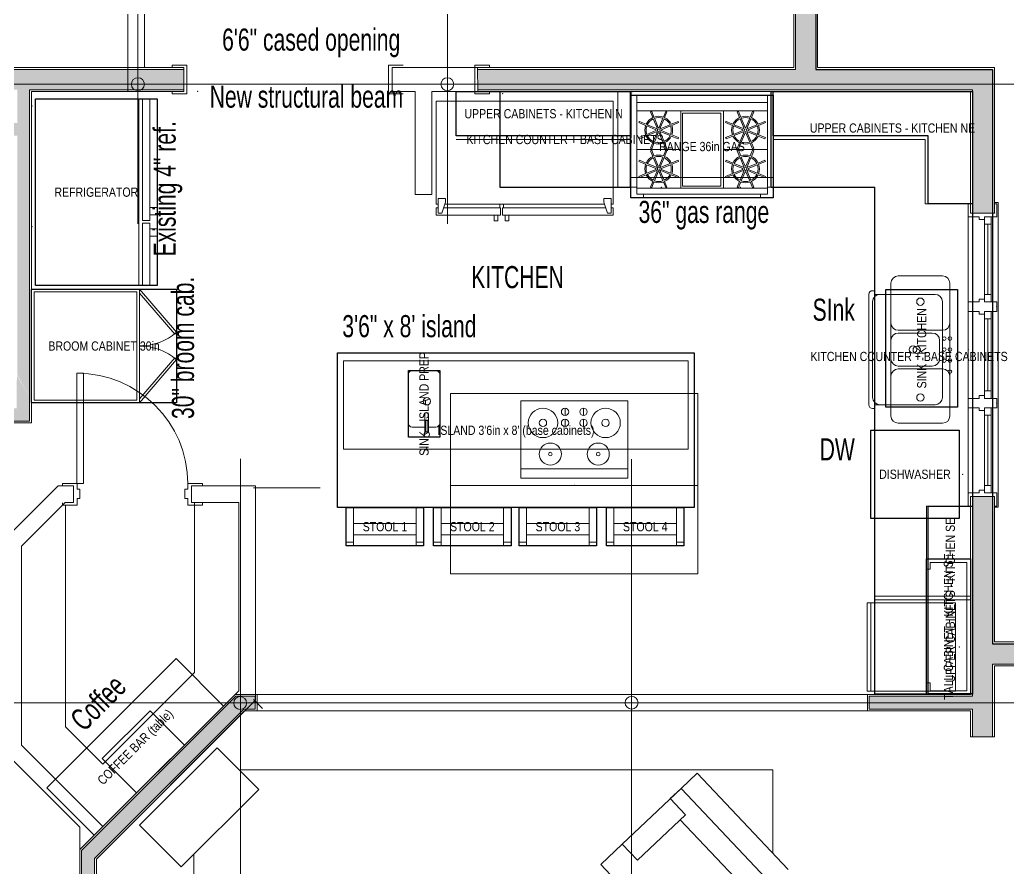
# Model space of a CAD drawing. Extents: x -864 to 864, y -576 to 576.
# Drawn here: x 0.6 to 268.9, y -143.2 to 87.2 of the extents above; entities that cross this region are included whole.
import ezdxf
from ezdxf.enums import TextEntityAlignment as Align

# ---------------------------------------------------------------- set-up
doc = ezdxf.new("R2010")
doc.units = 0
doc.header["$MEASUREMENT"] = 0
for name, color, linetype in [('1.1APPLIANCES', 6, 'Continuous'), ('1.1BEAM', 7, 'Continuous'), ('1.1CASEWORK', 30, 'Continuous'), ('1.1CASEWORK-UPPER', 34, 'Continuous'), ('1.1COLLINE', 7, 'Continuous'), ('1.1COLUMNS', 51, 'Continuous'), ('1.1DEMO', 11, 'Continuous'), ('1.1DOORS', 1, 'Continuous'), ('1.1FILL', 7, 'Continuous'), ('1.1FIXTURES', 5, 'Continuous'), ('1.1FLOOR-LEVELS', 30, 'Continuous'), ('1.1FURN', 8, 'Continuous'), ('1.1NOTES', 3, 'Continuous'), ('1.1OBJNAMES', 2, 'Continuous'), ('1.1RMNAMES', 5, 'Continuous'), ('1.1WALL', 7, 'Continuous'), ('1.1WINDOWS', 3, 'Continuous')]:
    doc.layers.add(name, color=color, linetype=linetype)
doc.styles.add('DCADTXTSTYLE1', font='ARIAL NARROW')
doc.styles.add('DCADTXTSTYLE33', font='ARIAL NARROW')
doc.styles.add('DCADTXTSTYLE34', font='ARIAL NARROW')
doc.styles.add('DCADTXTSTYLE35', font='ARIAL NARROW')
doc.styles.add('DCADTXTSTYLE36', font='ARIAL NARROW')
doc.styles.add('DCADTXTSTYLE37', font='ARIAL NARROW')
doc.styles.add('DCADTXTSTYLE47', font='ARIAL NARROW')
doc.styles.add('DCADTXTSTYLE48', font='ARIAL NARROW')
doc.styles.add('DCADTXTSTYLE57', font='ARIAL NARROW')
doc.styles.add('DCADTXTSTYLE58', font='ARIAL NARROW')
doc.styles.add('DCADTXTSTYLE61', font='ARIAL NARROW')

msp = doc.modelspace()

# ---------------------------------------------------------------- hatches: boundary and pattern name
at = {"layer": '1.1FILL', "linetype": 'Continuous', "lineweight": 0, "ltscale": 8}
for points in [[(259.2, 34.72), (264.7, 34.72), (264.7, 73.72), (216.7, 73.72), (216.7, 98.72), (211.2, 98.72), (211.2, 73.72), (131.06, 73.72), (131.06, 68.22), (194.09, 68.22), (259.2, 68.22)], [(-21.05, 81.2), (-17.55, 81.24), (-17.55, 73.72), (29.95, 73.72), (29.95, 68.22), (3.31, 68.22), (3.31, -15.35), (0, -9.34), (-0.02, 55.72), (-17.55, 55.73), (-17.55, 59.22), (-0.01, 59.22), (-0.01, 68.22), (-17.55, 68.22), (-17.55, 63.07), (-21.05, 63.07)], [(29.95, 68.22), (45.2, 68.22), (45.2, 73.72), (29.95, 73.72)], [(124.86, 68.22), (131.06, 68.22), (131.06, 73.72), (124.86, 73.72)], [(-0.19, -21.78), (3.31, -21.78), (3.31, -15.35), (-0.15, -9.35), (-0.19, -18.28), (-25.07, -18.28), (-25.06, -21.78), (-57.06, -21.78), (-57.07, -18.28), (-68.59, -18.28), (-68.59, -21.78), (-68.59, -18.28), (-82.05, -18.28), (-82.05, -21.78), (-85.55, -21.78), (-85.55, -18.28), (-122.81, -18.28), (-122.81, -21.78), (-112.58, -21.78), (-112.71, -18.15), (-108.23, -18.33), (-79.1, -18.28), (-82.05, -18.28), (-82.05, -21.78)], [(259.2, -87.78), (259.2, -96.53), (231.2, -96.53), (231.2, -100.03), (259.2, -100.03), (259.2, -107.53), (264.7, -107.53), (264.7, -87.78), (273.2, -87.78), (273.2, -82.28), (264.7, -82.28), (264.7, -42.28), (259.2, -42.28)], [(20.93, -140.55), (61.46, -100.03), (64.53, -100.03), (64.53, -96.53), (59.3, -96.53), (17.43, -138.4)], [(20.93, -140.55), (17.43, -138.4), (17.43, -161.52), (20.93, -161.52)]]:
    msp.add_hatch(color=7, dxfattribs=at).paths.add_polyline_path(points, flags=0)

# ---------------------------------------------------------------- linework, layer by layer
at = {"layer": '1.1APPLIANCES', "color": 1, "linetype": 'Continuous', "lineweight": 0, "ltscale": 12}
for p, q in [((4.92, 65.77), (32.92, 65.77)), ((4.92, 65.77), (4.92, 15.04)), ((32.92, 65.77), (32.92, 15.04)), ((33.92, 32.71), (33.92, 65.77)), ((35.92, 65.77), (33.92, 65.77)), ((35.92, 65.77), (35.92, 32.71)), ((37.92, 36.21), (35.92, 36.21)), ((37.92, 34.21), (37.92, 36.21)), ((35.92, 32.71), (33.92, 32.71)), ((35.92, 34.21), (37.92, 34.21)), ((33.92, 31.98), (33.92, 15.04)), ((35.92, 31.98), (33.92, 31.98)), ((35.92, 15.04), (35.92, 31.98)), ((35.92, 30.48), (37.92, 30.48)), ((37.92, 30.48), (37.92, 28.48)), ((37.92, 28.48), (35.92, 28.48)), ((4.92, 15.04), (32.92, 15.04)), ((35.92, 15.04), (33.92, 15.04))]:
    msp.add_line(p, q, dxfattribs=at)
at = {"layer": '1.1APPLIANCES', "color": 3, "linetype": 'Continuous', "lineweight": 0, "ltscale": 5.619835}
for p, q in [((168.09, 39.86), (168.09, 66.72)), ((168.09, 66.72), (203.59, 66.72)), ((168.09, 64.72), (203.59, 64.72)), ((203.59, 66.72), (203.59, 39.86)), ((203.59, 39.86), (168.09, 39.86))]:
    msp.add_line(p, q, dxfattribs=at)
at = {"layer": '1.1APPLIANCES', "color": 1, "linetype": 'Continuous', "lineweight": 0, "ltscale": 5.619835}
for p, q in [((168.09, 62.51), (203.59, 62.51)), ((191.65, 51.97), (203.59, 51.97)), ((168.09, 41.44), (203.59, 41.44)), ((169.94, 39.83), (169.94, 38.85)), ((169.94, 38.85), (201.73, 38.85)), ((201.73, 39.83), (201.73, 38.85))]:
    msp.add_line(p, q, dxfattribs=at)
at = {"layer": '1.1APPLIANCES', "color": 11, "linetype": 'Continuous', "lineweight": 0, "ltscale": 1.404959}
for p, q in [((171.83, 62.17), (172.15, 62.3)), ((172.46, 60.65), (171.83, 62.17)), ((172.78, 60.79), (172.15, 62.3)), ((175.34, 60.79), (175.97, 62.3)), ((175.66, 60.65), (176.29, 62.17)), ((175.97, 62.3), (176.29, 62.17)), ((195.39, 62.17), (195.71, 62.3)), ((196.01, 60.65), (195.39, 62.17)), ((196.34, 60.79), (195.71, 62.3)), ((198.9, 60.79), (199.52, 62.3)), ((199.22, 60.65), (199.85, 62.17)), ((199.52, 62.3), (199.85, 62.17)), ((168.67, 59.28), (168.81, 59.61)), ((170.51, 58.52), (168.67, 59.28)), ((170.65, 58.85), (168.81, 59.61)), ((173.61, 57.86), (172.59, 60.33)), ((173.94, 57.99), (172.91, 60.46)), ((174.18, 57.99), (175.2, 60.46)), ((174.5, 57.86), (175.53, 60.33)), ((177.47, 58.85), (179.31, 59.61)), ((177.61, 58.52), (179.45, 59.28)), ((179.31, 59.61), (179.45, 59.28)), ((192.23, 59.28), (192.36, 59.61)), ((194.07, 58.52), (192.23, 59.28)), ((194.2, 58.85), (192.36, 59.61)), ((197.17, 57.86), (196.15, 60.33)), ((197.5, 57.99), (196.47, 60.46)), ((197.74, 57.99), (198.76, 60.46)), ((198.06, 57.86), (199.09, 60.33)), ((201.03, 58.85), (202.87, 59.61)), ((201.16, 58.52), (203, 59.28)), ((202.87, 59.61), (203, 59.28)), ((173.31, 57.36), (170.84, 58.39)), ((173.31, 57.12), (170.84, 56.1)), ((173.44, 57.69), (170.97, 58.71)), ((173.44, 56.8), (170.97, 55.77)), ((173.61, 56.63), (172.59, 54.15)), ((173.94, 56.49), (172.91, 54.02)), ((174.18, 56.49), (175.2, 54.02)), ((174.5, 56.63), (175.53, 54.15)), ((174.67, 57.69), (177.15, 58.71)), ((174.67, 56.8), (177.15, 55.77)), ((174.81, 57.36), (177.28, 58.39)), ((174.81, 57.12), (177.28, 56.1)), ((196.87, 57.36), (194.39, 58.39)), ((196.87, 57.12), (194.39, 56.1)), ((197, 57.69), (194.53, 58.71)), ((197, 56.8), (194.53, 55.77)), ((197.17, 56.63), (196.15, 54.15)), ((197.5, 56.49), (196.47, 54.02)), ((197.74, 56.49), (198.76, 54.02)), ((198.06, 56.63), (199.09, 54.15)), ((198.23, 57.69), (200.71, 58.71)), ((198.23, 56.8), (200.71, 55.77)), ((198.37, 57.36), (200.84, 58.39)), ((198.37, 57.12), (200.84, 56.1)), ((170.51, 55.96), (168.67, 55.2)), ((168.81, 54.88), (168.67, 55.2)), ((170.65, 55.64), (168.81, 54.88)), ((172.46, 53.83), (171.83, 52.31)), ((172.78, 53.69), (172.15, 52.18)), ((175.34, 53.69), (175.97, 52.18)), ((175.66, 53.83), (176.29, 52.31)), ((177.47, 55.64), (179.31, 54.88)), ((177.61, 55.96), (179.45, 55.2)), ((179.45, 55.2), (179.31, 54.88)), ((194.07, 55.96), (192.23, 55.2)), ((192.36, 54.88), (192.23, 55.2)), ((194.2, 55.64), (192.36, 54.88)), ((196.01, 53.83), (195.39, 52.31)), ((196.34, 53.69), (195.71, 52.18)), ((198.9, 53.69), (199.52, 52.18)), ((199.22, 53.83), (199.85, 52.31)), ((201.03, 55.64), (202.87, 54.88)), ((201.16, 55.96), (203, 55.2)), ((203, 55.2), (202.87, 54.88)), ((172.15, 52.18), (171.83, 52.31)), ((171.83, 51.63), (172.15, 51.77)), ((172.46, 50.12), (171.83, 51.63)), ((172.78, 50.25), (172.15, 51.77)), ((175.34, 50.25), (175.97, 51.77)), ((175.66, 50.12), (176.29, 51.63)), ((176.29, 52.31), (175.97, 52.18)), ((175.97, 51.77), (176.29, 51.63)), ((195.71, 52.18), (195.39, 52.31)), ((195.39, 51.63), (195.71, 51.77)), ((196.01, 50.12), (195.39, 51.63)), ((196.34, 50.25), (195.71, 51.77)), ((198.9, 50.25), (199.52, 51.77)), ((199.22, 50.12), (199.85, 51.63)), ((199.85, 52.31), (199.52, 52.18)), ((199.52, 51.77), (199.85, 51.63)), ((168.67, 48.75), (168.81, 49.07)), ((170.51, 47.98), (168.67, 48.75)), ((170.65, 48.31), (168.81, 49.07)), ((173.61, 47.32), (172.59, 49.79)), ((173.94, 47.45), (172.91, 49.93)), ((174.18, 47.45), (175.2, 49.93)), ((174.5, 47.32), (175.53, 49.79)), ((177.47, 48.31), (179.31, 49.07)), ((177.61, 47.98), (179.45, 48.75)), ((179.31, 49.07), (179.45, 48.75)), ((192.23, 48.75), (192.36, 49.07)), ((194.07, 47.98), (192.23, 48.75)), ((194.2, 48.31), (192.36, 49.07)), ((197.17, 47.32), (196.15, 49.79)), ((197.5, 47.45), (196.47, 49.93)), ((197.74, 47.45), (198.76, 49.93)), ((198.06, 47.32), (199.09, 49.79)), ((201.03, 48.31), (202.87, 49.07)), ((201.16, 47.98), (203, 48.75)), ((202.87, 49.07), (203, 48.75)), ((173.31, 46.82), (170.84, 47.85)), ((173.31, 46.58), (170.84, 45.56)), ((173.44, 47.15), (170.97, 48.17)), ((173.44, 46.26), (170.97, 45.23)), ((173.61, 46.09), (172.59, 43.62)), ((173.94, 45.96), (172.91, 43.48)), ((174.18, 45.96), (175.2, 43.48)), ((174.5, 46.09), (175.53, 43.62)), ((174.67, 47.15), (177.15, 48.17)), ((174.67, 46.26), (177.15, 45.23)), ((174.81, 46.82), (177.28, 47.85)), ((174.81, 46.58), (177.28, 45.56)), ((196.87, 46.82), (194.39, 47.85)), ((196.87, 46.58), (194.39, 45.56)), ((197, 47.15), (194.53, 48.17)), ((197, 46.26), (194.53, 45.23)), ((197.17, 46.09), (196.15, 43.62)), ((197.5, 45.96), (196.47, 43.48)), ((197.74, 45.96), (198.76, 43.48)), ((198.06, 46.09), (199.09, 43.62)), ((198.23, 47.15), (200.71, 48.17)), ((198.23, 46.26), (200.71, 45.23)), ((198.37, 46.82), (200.84, 47.85)), ((198.37, 46.58), (200.84, 45.56)), ((170.51, 45.42), (168.67, 44.66)), ((168.81, 44.34), (168.67, 44.66)), ((170.65, 45.1), (168.81, 44.34)), ((172.46, 43.29), (171.83, 41.78)), ((172.78, 43.16), (172.15, 41.64)), ((175.34, 43.16), (175.97, 41.64)), ((175.66, 43.29), (176.29, 41.78)), ((177.47, 45.1), (179.31, 44.34)), ((177.61, 45.42), (179.45, 44.66)), ((179.45, 44.66), (179.31, 44.34)), ((194.07, 45.42), (192.23, 44.66)), ((192.36, 44.34), (192.23, 44.66)), ((194.2, 45.1), (192.36, 44.34)), ((196.01, 43.29), (195.39, 41.78)), ((196.34, 43.16), (195.71, 41.64)), ((198.9, 43.16), (199.52, 41.64)), ((199.22, 43.29), (199.85, 41.78)), ((201.03, 45.1), (202.87, 44.34)), ((201.16, 45.42), (203, 44.66)), ((203, 44.66), (202.87, 44.34)), ((172.15, 41.64), (171.83, 41.78)), ((176.29, 41.78), (175.97, 41.64)), ((195.71, 41.64), (195.39, 41.78)), ((199.85, 41.78), (199.52, 41.64))]:
    msp.add_line(p, q, dxfattribs=at)
at = {"layer": '1.1APPLIANCES', "color": 11, "linetype": 'Continuous', "lineweight": 0, "ltscale": 5.619835}
for p, q in [((180.03, 62.51), (180.03, 41.44)), ((191.65, 62.51), (191.65, 41.44)), ((168.09, 51.97), (180.03, 51.97))]:
    msp.add_line(p, q, dxfattribs=at)
at = {"layer": '1.1APPLIANCES', "color": 3, "linetype": 'Continuous', "lineweight": 0, "ltscale": 1.404959}
msp.add_line((203.59, 64.35), (203.59, 39.86), dxfattribs=at)
at = {"layer": '1.1APPLIANCES', "color": 1, "linetype": 'Continuous', "lineweight": 0, "ltscale": 8}
for p, q in [((166.48, 54.92), (166.48, 44.4)), ((205.13, 44.4), (205.13, 54.66)), ((166.48, 44.4), (205.13, 44.4))]:
    msp.add_line(p, q, dxfattribs=at)
at = {"layer": '1.1APPLIANCES', "color": 1, "linetype": 'Continuous', "lineweight": 0, "ltscale": 2.0004}
for p, q in [((231.6, -48.22), (231.6, -24.22)), ((231.6, -24.22), (232.6, -24.22)), ((232.6, -48.22), (231.6, -48.22))]:
    msp.add_line(p, q, dxfattribs=at)
at = {"layer": '1.1APPLIANCES', "color": 1, "linetype": 'Continuous', "lineweight": 0, "ltscale": 6}
for p, q in [((232.6, -24.22), (255.6, -24.22)), ((255.6, -24.22), (255.6, -48.22)), ((255.6, -48.22), (232.6, -48.22))]:
    msp.add_line(p, q, dxfattribs=at)
at = {"layer": '1.1APPLIANCES', "color": 11, "linetype": 'Continuous', "lineweight": 0, "ltscale": 5.619835, "elevation": 25033.24}
msp.add_lwpolyline([(180.52, 42.01), (190.95, 42.01), (190.95, 61.88), (180.52, 61.88)], close=True, dxfattribs=at)
at = {"layer": '1.1APPLIANCES', "color": 11, "linetype": 'Continuous', "lineweight": 0, "ltscale": 1.404959}
for centre in [(174.06, 57.24), (197.62, 57.24), (174.06, 46.7), (197.62, 46.7)]:
    msp.add_circle(centre, 0.386, dxfattribs=at)
for centre, radius, start, end in [((174.06, 57.24), 3.77, 115.1708, 154.8293), ((174.06, 57.24), 3.42, 115.4468, 154.5552), ((174.06, 57.24), 3.77, 70.1703, 109.8317), ((174.06, 57.24), 3.42, 70.4463, 109.5523), ((174.06, 57.24), 3.42, 25.4463, 64.5515), ((174.06, 57.24), 3.77, 25.1675, 64.8303), ((197.62, 57.24), 3.77, 115.1708, 154.8293), ((197.62, 57.24), 3.42, 115.4468, 154.5552), ((197.62, 57.24), 3.77, 70.1704, 109.8317), ((197.62, 57.24), 3.42, 70.4463, 109.5523), ((197.62, 57.24), 3.42, 25.4463, 64.5516), ((197.62, 57.24), 3.77, 25.1675, 64.8303), ((174.06, 57.24), 3.77, 160.1671, 199.8308), ((174.06, 57.24), 3.42, 160.4462, 199.5518), ((174.06, 57.24), 0.738, 171.2853, 189.1106), ((174.06, 57.24), 0.738, 126.2884, 143.7329), ((174.06, 57.24), 0.738, 216.2865, 233.7327), ((174.06, 57.24), 0.738, 81.2713, 99.1099), ((174.06, 57.24), 0.738, 261.2861, 279.1078), ((174.06, 57.24), 0.738, 36.2772, 54.1048), ((174.06, 57.24), 0.738, 306.2781, 324.1099), ((174.06, 57.24), 0.738, 351.2828, 368.7353), ((174.06, 57.24), 3.42, 340.4458, 379.5546), ((174.06, 57.24), 3.77, 340.1695, 379.8297), ((197.62, 57.24), 3.77, 160.1695, 199.8308), ((197.62, 57.24), 3.42, 160.4464, 199.5544), ((197.62, 57.24), 0.738, 171.2721, 189.0974), ((197.62, 57.24), 0.738, 126.2805, 143.7221), ((197.62, 57.24), 0.738, 216.2865, 233.7322), ((197.62, 57.24), 0.738, 81.2713, 99.1078), ((197.62, 57.24), 0.738, 261.2861, 279.1078), ((197.62, 57.24), 0.738, 36.2765, 54.1048), ((197.62, 57.24), 0.738, 306.2781, 324.1099), ((197.62, 57.24), 0.738, 351.2828, 368.7353), ((197.62, 57.24), 3.42, 340.4458, 379.5546), ((197.62, 57.24), 3.77, 340.1695, 379.8297), ((174.06, 57.24), 3.77, 205.1726, 244.8315), ((174.06, 57.24), 3.42, 205.4476, 244.5585), ((174.06, 57.24), 3.77, 250.1717, 289.833), ((174.06, 57.24), 3.42, 250.4469, 289.5553), ((174.06, 57.24), 3.42, 295.448, 334.5538), ((174.06, 57.24), 3.77, 295.1694, 334.8304), ((197.62, 57.24), 3.77, 205.1703, 244.8315), ((197.62, 57.24), 3.42, 205.4478, 244.5573), ((197.62, 57.24), 3.77, 250.1711, 289.8338), ((197.62, 57.24), 3.42, 250.4459, 289.5553), ((197.62, 57.24), 3.42, 295.448, 334.5538), ((197.62, 57.24), 3.77, 295.1694, 334.8304), ((174.06, 46.7), 3.77, 115.1705, 154.8293), ((174.06, 46.7), 3.42, 115.4465, 154.5552), ((174.06, 46.7), 3.77, 70.17, 109.8314), ((174.06, 46.7), 3.42, 70.4459, 109.5519), ((174.06, 46.7), 3.42, 25.4462, 64.5512), ((174.06, 46.7), 3.77, 25.1673, 64.83), ((197.62, 46.7), 3.77, 115.1705, 154.829), ((197.62, 46.7), 3.42, 115.4465, 154.5549), ((197.62, 46.7), 3.77, 70.17, 109.8314), ((197.62, 46.7), 3.42, 70.4459, 109.5519), ((197.62, 46.7), 3.42, 25.4462, 64.5513), ((197.62, 46.7), 3.77, 25.1673, 64.83), ((174.06, 46.7), 3.77, 160.1669, 199.8308), ((174.06, 46.7), 3.42, 160.4464, 199.5518), ((174.06, 46.7), 0.738, 171.2853, 189.1106), ((174.06, 46.7), 0.738, 126.2884, 143.7329), ((174.06, 46.7), 0.738, 216.2865, 233.7327), ((174.06, 46.7), 0.738, 81.2713, 99.1099), ((174.06, 46.7), 0.738, 261.2861, 279.1078), ((174.06, 46.7), 0.738, 36.2665, 54.097), ((174.06, 46.7), 0.738, 306.2781, 324.1207), ((174.06, 46.7), 0.738, 351.2697, 368.7221), ((174.06, 46.7), 3.42, 340.4458, 379.5546), ((174.06, 46.7), 3.77, 340.1695, 379.8296), ((197.62, 46.7), 3.77, 160.1669, 199.8308), ((197.62, 46.7), 3.42, 160.4462, 199.5517), ((197.62, 46.7), 0.738, 171.2845, 189.1097), ((197.62, 46.7), 0.738, 126.2884, 143.7329), ((197.62, 46.7), 0.738, 216.2865, 233.7322), ((197.62, 46.7), 0.738, 81.2713, 99.1099), ((197.62, 46.7), 0.738, 261.2861, 279.1078), ((197.62, 46.7), 0.738, 36.2765, 54.1048), ((197.62, 46.7), 0.738, 306.2776, 324.1099), ((197.62, 46.7), 0.738, 351.2828, 368.7353), ((197.62, 46.7), 3.42, 340.4458, 379.5546), ((197.62, 46.7), 3.77, 340.1695, 379.8296), ((174.06, 46.7), 3.77, 205.1726, 244.8315), ((174.06, 46.7), 3.42, 205.4501, 244.5585), ((174.06, 46.7), 3.77, 250.1717, 289.833), ((174.06, 46.7), 3.42, 250.4469, 289.5553), ((174.06, 46.7), 3.42, 295.448, 334.5538), ((174.06, 46.7), 3.77, 295.1694, 334.8304), ((197.62, 46.7), 3.77, 205.1703, 244.8315), ((197.62, 46.7), 3.42, 205.4478, 244.5573), ((197.62, 46.7), 3.77, 250.1711, 289.8338), ((197.62, 46.7), 3.42, 250.4459, 289.5553), ((197.62, 46.7), 3.42, 295.448, 334.5538), ((197.62, 46.7), 3.77, 295.1694, 334.8304)]:
    msp.add_arc(centre, radius, start, end, dxfattribs=at)
at = {"layer": '1.1APPLIANCES', "color": 3, "linetype": 'Continuous', "lineweight": 0, "ltscale": 24}
msp.add_point((166.99, 67.72), dxfattribs=at)
at = {"layer": '1.1APPLIANCES', "color": 1, "linetype": 'Continuous', "lineweight": 0, "ltscale": 2}
for p in [(3.92, 63.77), (3.92, 31.04)]:
    msp.add_point(p, dxfattribs=at)
at = {"layer": '1.1APPLIANCES', "color": 11, "linetype": 'Continuous', "lineweight": 0, "ltscale": 5.619835}
msp.add_point((192.36, 55.18), dxfattribs=at)
at = {"layer": '1.1APPLIANCES', "color": 1, "linetype": 'Continuous', "lineweight": 0, "ltscale": 2.0004}
msp.add_point((256.6, -36.22), dxfattribs=at)
at = {"layer": '1.1BEAM', "color": 1, "linetype": 'Continuous', "lineweight": 0, "ltscale": 8}
for p, q in [((230.7, -96.03), (64.53, -96.03)), ((230.7, -100.53), (64.53, -100.53))]:
    msp.add_line(p, q, dxfattribs=at)
at = {"layer": '1.1CASEWORK', "color": 3, "linetype": 'Continuous', "lineweight": 0, "ltscale": 12}
for p, q in [((131.01, 41.72), (131.01, 67.72)), ((131.01, 41.72), (168.09, 41.72)), ((203.59, 41.72), (232.7, 41.72)), ((232.7, 41.72), (232.7, 12.64)), ((3.81, 14.06), (33.17, 14.06)), ((3.81, -16.83), (3.81, 14.06)), ((33.17, 14.06), (33.17, -16.83)), ((33.17, 14.06), (43.22, 2.33)), ((4.56, 13.31), (32.42, 13.31)), ((4.56, -16.08), (4.56, 13.31)), ((32.42, 13.31), (32.42, -16.08)), ((33.17, 13), (42.69, 1.79)), ((42.69, 1.79), (43.22, 2.33)), ((33.17, -15.77), (42.69, -4.57)), ((33.17, -16.83), (43.22, -5.1)), ((42.69, -4.57), (43.22, -5.1)), ((183.7, -3.28), (86.92, -3.28)), ((86.92, -3.28), (86.92, -45.28)), ((183.7, -45.28), (183.7, -3.28)), ((32.42, -16.08), (4.56, -16.08)), ((33.17, -16.83), (3.81, -16.83)), ((232.7, -17.36), (232.7, -96.03)), ((86.92, -45.28), (183.7, -45.28)), ((258.7, -59.17), (246.7, -59.17)), ((246.7, -59.17), (246.7, -61.97)), ((257.7, -60.17), (247.7, -60.17)), ((247.7, -60.17), (247.7, -61.97)), ((257.7, -95.03), (257.7, -60.17)), ((258.7, -96.03), (258.7, -59.17)), ((246.7, -61.97), (247.7, -61.97)), ((246.7, -92.91), (246.7, -96.03)), ((246.7, -92.91), (247.7, -92.91)), ((247.7, -92.91), (247.7, -95.03)), ((246.7, -96.03), (258.7, -96.03)), ((247.7, -95.03), (257.7, -95.03))]:
    msp.add_line(p, q, dxfattribs=at)
at = {"layer": '1.1CASEWORK', "color": 1, "linetype": 'Continuous', "lineweight": 0, "ltscale": 8}
for p, q in [((88.53, -5.44), (182.07, -5.44)), ((88.53, -5.44), (88.53, -29.44)), ((182.07, -5.44), (182.07, -29.44)), ((182.07, -29.44), (88.53, -29.44))]:
    msp.add_line(p, q, dxfattribs=at)
at = {"layer": '1.1CASEWORK', "color": 1, "linetype": 'Continuous', "lineweight": 0, "ltscale": 12}
for centre, start, end in [((33.17, 14.06), 270, 310.5777), ((33.17, -16.83), 49.4223, 90)]:
    msp.add_arc(centre, 15.44, start, end, dxfattribs=at)
at = {"layer": '1.1CASEWORK-UPPER', "color": 1, "linetype": 'Continuous', "lineweight": 0, "ltscale": 8}
for p, q in [((119.1, 54.72), (166.48, 54.72)), ((205.13, 54.72), (246.39, 54.72)), ((246.39, 37.22), (246.39, 54.72)), ((246.7, -44.86), (246.7, -95.91))]:
    msp.add_line(p, q, dxfattribs=at)
at = {"layer": '1.1COLLINE', "color": 7, "linetype": 'Continuous', "lineweight": 0, "ltscale": 96}
for p, q in [((32.7, 260.26), (32.7, 31.75)), ((116.7, 260.26), (116.7, 31.75)), ((-250.48, 69.72), (330.5, 69.72)), ((60.58, -315.69), (60.58, -32.01)), ((166.7, -315.79), (166.7, -32.1)), ((-250.48, -98.28), (330.5, -98.28))]:
    msp.add_line(p, q, dxfattribs=at)
at = {"layer": '1.1COLUMNS', "color": 51, "linetype": 'Continuous', "lineweight": 0, "ltscale": 12}
for p, q in [((64.08, -39.91), (82.17, -39.91)), ((64.08, -97.41), (66.52, -99.85))]:
    msp.add_line(p, q, dxfattribs=at)
at = {"layer": '1.1COLUMNS', "color": 1, "linetype": 'Continuous', "lineweight": 0, "ltscale": 12}
for centre in [(32.7, 69.72), (116.7, 69.72), (166.7, -98.28), (60.45, -98.37)]:
    msp.add_circle(centre, 1.75, dxfattribs=at)
at = {"layer": '1.1DEMO', "color": 11, "linetype": 'Continuous', "lineweight": 0, "ltscale": 2}
for p, q in [((29.95, 223.72), (29.95, 67.72)), ((34.45, 223.72), (34.45, 74.22)), ((45.2, 74.22), (34.45, 74.22)), ((45.2, 67.72), (45.2, 74.22)), ((104.7, 74.85), (100.7, 74.85)), ((100.7, 74.85), (100.7, 67.1)), ((101.7, 74.22), (144.86, 74.22)), ((101.7, 67.72), (101.7, 74.22)), ((45.2, 67.72), (29.95, 67.72)), ((104.7, 67.1), (100.7, 67.1)), ((101.7, 67.72), (107.98, 67.72)), ((107.98, 67.72), (107.98, 39.72)), ((112.48, 67.72), (112.48, 39.72)), ((144.94, 67.72), (112.48, 67.72)), ((163.01, 67.72), (163.01, 41.72)), ((113.7, 65.15), (161.7, 65.15)), ((113.7, 37.15), (113.7, 65.15)), ((161.7, 65.15), (161.7, 37.15)), ((107.98, 39.72), (112.48, 39.72)), ((114.2, 34.65), (114.2, 38.65)), ((114.2, 38.65), (116.2, 38.65)), ((116.2, 37.65), (115.2, 34.65)), ((116.2, 38.65), (116.2, 37.65)), ((161.2, 38.65), (159.2, 38.65)), ((159.2, 38.65), (159.2, 37.65)), ((159.2, 37.65), (160.2, 34.65)), ((161.2, 34.65), (161.2, 38.65)), ((114.2, 37.15), (113.7, 37.15)), ((114.2, 36.15), (113.7, 36.15)), ((113.7, 36.15), (113.7, 34.15)), ((131.16, 36.15), (115.7, 36.15)), ((159.37, 37.15), (116.04, 37.15)), ((130.91, 36.15), (130.91, 37.15)), ((131.16, 36.15), (131.16, 34.15)), ((159.7, 36.15), (131.66, 36.15)), ((131.66, 36.15), (131.66, 34.15)), ((131.91, 37.15), (131.91, 36.15)), ((161.7, 37.15), (161.2, 37.15)), ((161.7, 36.15), (161.2, 36.15)), ((161.7, 34.15), (161.7, 36.15)), ((113.7, 34.15), (131.16, 34.15)), ((115.2, 34.65), (114.2, 34.65)), ((129.41, 32.65), (129.41, 34.15)), ((130.41, 32.65), (129.41, 32.65)), ((130.41, 34.15), (130.41, 32.65)), ((131.66, 34.15), (161.7, 34.15)), ((132.41, 32.65), (132.41, 34.15)), ((133.41, 32.65), (132.41, 32.65)), ((133.41, 34.15), (133.41, 32.65)), ((160.2, 34.65), (161.2, 34.65)), ((251.08, 17.64), (239.08, 17.64)), ((237.08, 15.64), (237.08, -20.36)), ((253.08, -20.36), (253.08, 15.64)), ((251.08, 2.87), (239.08, 2.87)), ((248.3, 2.14), (239.08, 2.14)), ((250.3, -4.86), (250.3, 0.14)), ((239.08, -6.86), (248.3, -6.86)), ((239.08, -7.6), (251.08, -7.6)), ((16.17, -38.78), (16.17, -8.78)), ((16.17, -8.78), (17.92, -8.78)), ((17.92, -38.78), (17.92, -8.78)), ((117.58, -14.28), (184.7, -14.28)), ((117.58, -39.28), (117.58, -14.28)), ((184.7, -14.28), (184.7, -39.28)), ((136.64, -16.28), (136.64, -37.28)), ((165.64, -16.28), (136.64, -16.28)), ((148.64, -18.28), (148.64, -20.28)), ((153.64, -20.28), (153.64, -18.28)), ((165.64, -37.28), (165.64, -16.28)), ((148.64, -21.28), (148.64, -23.28)), ((153.64, -21.28), (153.64, -23.28)), ((239.08, -22.36), (251.08, -22.36)), ((136.64, -34.78), (165.64, -34.78)), ((136.64, -37.28), (165.64, -37.28)), ((11.08, -39.41), (-3.42, -53.9)), ((15.22, -39.41), (11.08, -39.41)), ((12.22, -38.78), (16.22, -38.78)), ((12.22, -38.78), (12.22, -39.41)), ((15.22, -43.91), (15.22, -39.41)), ((16.17, -38.78), (17.92, -38.78)), ((16.22, -38.78), (16.22, -40.28)), ((46.22, -38.78), (50.22, -38.78)), ((46.22, -38.78), (46.22, -40.28)), ((47.22, -43.91), (47.22, -39.41)), ((64.58, -39.41), (47.22, -39.41)), ((50.22, -38.78), (50.22, -39.41)), ((64.58, -97.61), (64.58, -39.41)), ((117.58, -39.28), (184.7, -39.28)), ((117.58, -39.28), (117.58, -63.28)), ((184.7, -39.28), (184.7, -63.28)), ((16.22, -40.28), (16.97, -40.28)), ((16.22, -42.78), (16.22, -44.66)), ((16.22, -42.78), (16.97, -42.78)), ((16.97, -40.28), (16.97, -42.78)), ((45.47, -40.28), (46.22, -40.28)), ((45.47, -40.28), (45.47, -42.78)), ((45.47, -42.78), (46.22, -42.78)), ((46.22, -42.78), (46.22, -44.66)), ((12.94, -43.91), (1.08, -55.76)), ((12.22, -44.66), (12.22, -44.03)), ((12.22, -44.66), (16.22, -44.66)), ((15.22, -43.91), (12.94, -43.91)), ((13.08, -104.87), (13.08, -44.66)), ((46.22, -44.66), (50.22, -44.66)), ((60.08, -43.91), (47.22, -43.91)), ((48.08, -43.91), (48.08, -90.07)), ((50.22, -44.66), (50.22, -44.03)), ((60.08, -95.04), (60.08, -43.91)), ((1.08, -55.76), (1.08, -109.84)), ((117.58, -63.28), (184.7, -63.28)), ((232.61, -69.34), (258.7, -69.34)), ((232.61, -70.34), (232.61, -69.34)), ((258.7, -70.34), (258.7, -69.34)), ((230.65, -95.15), (230.65, -71.15)), ((230.65, -71.15), (231.65, -71.15)), ((231.65, -71.15), (254.65, -71.15)), ((231.65, -95.15), (231.65, -71.15)), ((232.61, -70.34), (258.7, -70.34)), ((254.65, -71.15), (254.65, -95.15)), ((259.2, -87.78), (259.2, -87.78)), ((48.08, -90.07), (23.18, -114.97)), ((23.18, -131.94), (60.08, -95.04)), ((231.65, -95.15), (230.65, -95.15)), ((254.65, -95.15), (231.65, -95.15)), ((21.43, -140.76), (64.58, -97.61)), ((13.08, -104.87), (23.18, -114.97)), ((1.08, -109.84), (23.18, -131.94)), ((-3.42, -111.7), (16.93, -132.05)), ((16.93, -138.19), (16.93, -132.1))]:
    msp.add_line(p, q, dxfattribs=at)
for centre, radius in [((245.08, 10.64), 1), ((251.58, 0.64), 0.5), ((243.08, -2.36), 1), ((251.58, -2.36), 0.5), ((251.58, -5.36), 0.5), ((245.08, -15.36), 1), ((142.64, -22.28), 4), ((148.64, -19.28), 1), ((153.64, -19.28), 1), ((159.64, -22.28), 4), ((142.64, -22.28), 1), ((148.64, -22.28), 1), ((153.64, -22.28), 1), ((159.64, -22.28), 1), ((144.64, -30.75), 3), ((157.64, -30.75), 3), ((144.64, -30.75), 0.5), ((157.64, -30.75), 0.5)]:
    msp.add_circle(centre, radius, dxfattribs=at)
for centre, radius, start, end in [((239.08, 15.64), 2, 90, 180), ((251.08, 15.64), 2, 0, 90), ((239.08, 4.87), 2, 180, 270), ((251.08, 4.87), 2, 270, 360), ((239.08, 0.14), 2, 90, 180), ((248.3, 0.14), 2, 0, 90), ((239.08, -4.86), 2, 180, 270), ((248.3, -4.86), 2, 270, 360), ((239.08, -9.6), 2, 90, 180), ((251.08, -9.6), 2, 0, 90), ((16.22, -38.78), 30, 0, 90), ((239.08, -20.36), 2, 180, 270), ((251.08, -20.36), 2, 270, 360)]:
    msp.add_arc(centre, radius, start, end, dxfattribs=at)
for p in [(131.7, 67.15), (15.22, -39.41), (151.14, -39.28), (255.65, -83.15)]:
    msp.add_point(p, dxfattribs=at)
at = {"layer": '1.1DOORS', "color": 3, "linetype": 'Continuous', "lineweight": 0, "ltscale": 2}
for p, q in [((41.97, 74.85), (41.97, 74.22)), ((45.97, 74.85), (41.97, 74.85)), ((45.97, 74.85), (45.97, 67.1)), ((124.17, 74.85), (128.17, 74.85)), ((124.17, 74.85), (124.17, 67.1)), ((128.17, 74.85), (128.17, 74.22)), ((41.97, 67.1), (41.97, 67.72)), ((45.97, 67.1), (41.97, 67.1)), ((124.17, 67.1), (128.17, 67.1)), ((128.17, 67.1), (128.17, 67.72))]:
    msp.add_line(p, q, dxfattribs=at)
at = {"layer": '1.1FILL', "color": 7, "linetype": 'Continuous', "lineweight": 0, "ltscale": 8}
msp.add_point((174.74, 41.72), dxfattribs=at)
at = {"layer": '1.1FIXTURES', "color": 1, "linetype": 'Continuous', "lineweight": 0, "ltscale": 12}
for p, q in [((232.7, 13.64), (232.09, 13.64)), ((231.09, 12.64), (231.09, -17.36)), ((249.08, 12.64), (232.7, 12.64)), ((232.09, 10.64), (232.09, -15.36)), ((251.08, -15.36), (251.08, 10.64)), ((106.11, -9.07), (106.11, -22.41)), ((113.61, -8.07), (107.11, -8.07)), ((114.61, -22.41), (114.61, -9.07)), ((232.09, -18.36), (232.7, -18.36)), ((232.7, -17.36), (249.08, -17.36)), ((110.61, -19.91), (110.61, -24.91)), ((111.61, -24.91), (111.61, -19.91)), ((107.11, -23.41), (110.61, -23.41)), ((111.36, -21.66), (110.86, -21.66)), ((110.86, -21.66), (110.86, -24.66)), ((111.36, -24.66), (111.36, -21.66)), ((111.61, -23.41), (113.61, -23.41))]:
    msp.add_line(p, q, dxfattribs=at)
for centre, radius in [((253.08, 0.64), 0.5), ((244.08, -2.42), 1), ((253.08, -2.36), 0.5), ((253.08, -5.36), 0.5), ((253.08, -8.36), 0.5), ((111.11, -16.41), 1), ((111.11, -25.41), 0.75)]:
    msp.add_circle(centre, radius, dxfattribs=at)
for centre, radius, start, end in [((232.09, 12.64), 1, 90, 180), ((234.09, 10.64), 2, 90, 180), ((249.08, 10.64), 2, 0, 90), ((107.11, -9.07), 1, 90, 180), ((113.61, -9.07), 1, 0, 90), ((234.09, -15.36), 2, 180, 270), ((249.08, -15.36), 2, 270, 360), ((232.09, -17.36), 1, 180, 270), ((111.11, -19.91), 0.5, 0, 180), ((107.11, -22.41), 1, 180, 270), ((113.61, -22.41), 1, 270, 360)]:
    msp.add_arc(centre, radius, start, end, dxfattribs=at)
at = {"layer": '1.1FIXTURES', "color": 1, "linetype": 'Continuous', "lineweight": 0, "ltscale": 2}
msp.add_point((111.11, -29.07), dxfattribs=at)
at = {"layer": '1.1FLOOR-LEVELS', "elevation": 28}
msp.add_lwpolyline([(-191.3, 229.72), (216.7, 229.72), (216.7, 73.72), (264.7, 73.72), (264.7, -82.28), (408.7, -82.28), (408.7, -286.28), (-191.3, -286.28), (-191.3, -262.28), (-185.8, -262.28), (-185.8, -94.64), (-288.8, -94.64), (-288.8, -10.28), (-185.8, -10.28), (-185.8, 49.72), (-191.3, 49.72)], close=True, dxfattribs=at)
at = {"layer": '1.1FURN', "color": 1, "linetype": 'Continuous', "lineweight": 0, "ltscale": 12}
for p, q in [((89.26, -45.28), (89.26, -54.64)), ((91.26, -54.64), (91.26, -45.28)), ((91.26, -52.64), (91.26, -45.28)), ((108.26, -45.28), (108.26, -54.64)), ((108.26, -45.28), (108.26, -52.64)), ((110.26, -54.64), (110.26, -45.28)), ((112.97, -45.28), (112.97, -54.64)), ((114.97, -54.64), (114.97, -45.28)), ((114.97, -52.64), (114.97, -45.28)), ((131.97, -45.28), (131.97, -54.64)), ((131.97, -45.28), (131.97, -52.64)), ((133.97, -54.64), (133.97, -45.28)), ((136.2, -45.28), (136.2, -54.64)), ((138.2, -54.64), (138.2, -45.28)), ((138.2, -52.64), (138.2, -45.28)), ((155.2, -45.28), (155.2, -54.64)), ((155.2, -45.28), (155.2, -52.64)), ((157.2, -54.64), (157.2, -45.28)), ((159.9, -45.28), (159.9, -54.64)), ((161.9, -54.64), (161.9, -45.28)), ((161.9, -52.64), (161.9, -45.28)), ((178.9, -45.28), (178.9, -54.64)), ((178.9, -45.28), (178.9, -52.64)), ((180.9, -54.64), (180.9, -45.28)), ((108.26, -49.64), (91.26, -49.64)), ((131.97, -49.64), (114.97, -49.64)), ((155.2, -49.64), (138.2, -49.64)), ((178.9, -49.64), (161.9, -49.64)), ((91.26, -52.64), (91.26, -55.64)), ((108.26, -52.64), (91.26, -52.64)), ((108.26, -55.64), (108.26, -52.64)), ((114.97, -52.64), (114.97, -55.64)), ((131.97, -52.64), (114.97, -52.64)), ((131.97, -55.64), (131.97, -52.64)), ((138.2, -52.64), (138.2, -55.64)), ((155.2, -52.64), (138.2, -52.64)), ((155.2, -55.64), (155.2, -52.64)), ((161.9, -52.64), (161.9, -55.64)), ((178.9, -52.64), (161.9, -52.64)), ((178.9, -55.64), (178.9, -52.64)), ((89.26, -54.64), (91.26, -54.64)), ((91.26, -55.64), (108.26, -55.64)), ((108.26, -54.64), (110.26, -54.64)), ((112.97, -54.64), (114.97, -54.64)), ((114.97, -55.64), (131.97, -55.64)), ((131.97, -54.64), (133.97, -54.64)), ((136.2, -54.64), (138.2, -54.64)), ((138.2, -55.64), (155.2, -55.64)), ((155.2, -54.64), (157.2, -54.64)), ((159.9, -54.64), (161.9, -54.64)), ((161.9, -55.64), (178.9, -55.64)), ((178.9, -54.64), (180.9, -54.64))]:
    msp.add_line(p, q, dxfattribs=at)
at = {"layer": '1.1FURN', "color": 3, "linetype": 'Continuous', "lineweight": 0, "ltscale": 12}
for p, q in [((43.07, -86.31), (7.99, -121.39)), ((55.89, -99.13), (43.07, -86.31)), ((20.81, -134.22), (7.99, -121.39))]:
    msp.add_line(p, q, dxfattribs=at)
at = {"layer": '1.1FURN', "color": 1, "linetype": 'Continuous', "lineweight": 0, "ltscale": 8}
for p, q in [((36.01, -100.44), (23, -113.46)), ((36.01, -100.44), (45.35, -109.78)), ((23, -113.46), (32.33, -122.79))]:
    msp.add_line(p, q, dxfattribs=at)
at = {"layer": '1.1FURN', "color": 1, "linetype": 'Continuous', "lineweight": 0, "ltscale": 12}
for p in [(98.26, -45.28), (121.97, -45.28), (145.2, -45.28), (171.9, -45.28)]:
    msp.add_point(p, dxfattribs=at)
at = {"layer": '1.1NOTES', "color": 11, "linetype": 'Continuous', "lineweight": 0, "ltscale": 12}
for p, q in [((33.17, -131.55), (54.23, -110.5)), ((65.54, -121.81), (54.23, -110.5)), ((205.05, -116.53), (60.58, -116.53)), ((184.47, -117.46), (180.11, -121.59)), ((184.47, -117.46), (209.21, -143.62)), ((205.05, -139.21), (205.05, -116.53)), ((44.49, -142.87), (65.54, -121.81)), ((180.11, -121.59), (164.13, -136.71)), ((177.21, -124.34), (180.11, -121.59)), ((180.11, -121.59), (204.85, -147.74)), ((177.21, -124.34), (181.33, -128.7)), ((168.26, -141.07), (181.33, -128.7)), ((196.37, -147.5), (179.88, -130.07)), ((44.49, -142.87), (33.17, -131.55)), ((158.32, -142.21), (164.13, -136.71)), ((168.26, -141.07), (164.13, -136.71)), ((47.86, -139.49), (47.86, -260.13)), ((183.06, -168.36), (158.32, -142.21))]:
    msp.add_line(p, q, dxfattribs=at)
at = {"layer": '1.1OBJNAMES'}
for points in [[(166.5, 67.7), (166.5, 55.7), (119.1, 55.7), (119.1, 67.7)], [(131, 41.7), (131, 67.7), (166.3, 67.7), (166.3, 41.7)], [(259.2, 67.7), (259.2, -96), (232.7, -96), (232.7, 41.7), (204.6, 41.7), (204.6, 67.7)], [(259.2, 37.2), (247.2, 37.2), (247.2, 55.7), (205.1, 55.7), (205.1, 67.7), (259.2, 67.7)], [(37.92, 15.04), (4.92, 15.04), (4.92, 65.77), (37.92, 65.77)], [(166.48, 66.72), (205.13, 66.72), (205.13, 38.85), (166.48, 38.85)], [(43.22, -16.83), (3.81, -16.83), (3.81, 14.06), (43.22, 14.06)], [(235.7, -18), (235.7, 14), (255.2, 14), (255.2, -18)], [(86.92, -45.28), (86.92, -3.28), (183.7, -3.28), (183.7, -45.28)], [(114.61, -8.07), (114.61, -26.16), (106.11, -26.16), (106.11, -8.07)], [(255.6, -24.22), (255.6, -48.22), (231.6, -48.22), (231.6, -24.22)], [(89.26, -45.28), (110.26, -45.28), (110.26, -55.64), (89.26, -55.64)], [(112.97, -55.64), (112.97, -45.28), (133.97, -45.28), (133.97, -55.64)], [(157.2, -55.64), (136.2, -55.64), (136.2, -45.28), (157.2, -45.28)], [(180.9, -55.64), (159.9, -55.64), (159.9, -45.28), (180.9, -45.28)], [(259.2, -95.9), (247.2, -95.9), (247.2, -44.9), (259.2, -44.9)], [(246.7, -59.17), (258.7, -59.17), (258.7, -96.03), (246.7, -96.03)], [(43.07, -86.31), (55.94, -99.18), (20.86, -134.26), (7.99, -121.39)]]:
    msp.add_lwpolyline(points, close=True, dxfattribs=at)
at = {"layer": '1.1WALL', "color": 5, "linetype": 'Continuous', "lineweight": 0, "ltscale": 12}
for p, q in [((210.7, 98.72), (210.7, 74.22)), ((45.2, 74.22), (-17.05, 74.22)), ((210.7, 74.22), (124.86, 74.22)), ((45.2, 67.72), (3.81, 67.72)), ((3.81, 67.72), (3.81, -15.35)), ((193.59, 67.72), (124.94, 67.72)), ((193.59, 67.72), (258.7, 67.72)), ((258.7, 67.72), (258.7, 34.72)), ((3.81, -15.35), (3.81, -22.28)), ((3.81, -22.28), (-25.06, -22.28)), ((258.7, -42.28), (258.7, -88.28)), ((258.7, -88.28), (258.7, -96.03)), ((265.2, -88.28), (265.2, -107.53)), ((265.2, -88.28), (273.2, -88.28)), ((59.1, -96.03), (16.93, -138.19)), ((65.03, -96.03), (59.1, -96.03)), ((65.03, -96.03), (65.03, -100.53)), ((258.7, -96.03), (230.7, -96.03)), ((230.7, -100.53), (230.7, -96.03)), ((61.67, -100.53), (21.43, -140.76)), ((65.03, -100.53), (61.67, -100.53)), ((258.7, -100.53), (230.7, -100.53)), ((258.7, -100.53), (258.7, -107.53)), ((16.93, -138.19), (16.93, -161.52)), ((21.43, -140.76), (21.43, -161.52))]:
    msp.add_line(p, q, dxfattribs=at)
at = {"layer": '1.1WALL', "color": 7, "linetype": 'Continuous', "lineweight": 0, "ltscale": 12}
for p, q in [((211.2, 98.72), (211.2, 73.72)), ((216.7, 98.72), (216.7, 73.72)), ((45.2, 73.72), (-17.55, 73.72)), ((124.86, 74.22), (124.94, 67.72)), ((211.2, 73.72), (124.86, 73.72)), ((216.7, 73.72), (264.7, 73.72)), ((264.7, 73.72), (264.7, 34.72)), ((45.2, 68.22), (3.31, 68.22)), ((3.31, 68.22), (3.31, -15.35)), ((194.09, 68.22), (124.93, 68.22)), ((194.09, 68.22), (259.2, 68.22)), ((259.2, 68.22), (259.2, 34.72)), ((3.31, -15.35), (3.31, -21.78)), ((3.31, -21.78), (-25.06, -21.78)), ((259.2, -42.28), (259.2, -87.78)), ((264.7, -42.28), (264.7, -82.28)), ((264.7, -82.28), (273.2, -82.28)), ((259.2, -87.78), (259.2, -96.53)), ((264.7, -87.78), (264.7, -107.53)), ((264.7, -87.78), (273.2, -87.78)), ((59.3, -96.53), (17.43, -138.4)), ((64.53, -96.53), (59.3, -96.53)), ((64.53, -96.53), (64.53, -100.03)), ((259.2, -96.53), (231.2, -96.53)), ((231.2, -100.03), (231.2, -96.53)), ((61.46, -100.03), (20.93, -140.55)), ((64.53, -100.03), (61.46, -100.03)), ((259.2, -100.03), (231.2, -100.03)), ((259.2, -100.03), (259.2, -107.53)), ((17.43, -138.4), (17.43, -161.52)), ((20.93, -140.55), (20.93, -161.52))]:
    msp.add_line(p, q, dxfattribs=at)
at = {"layer": '1.1WALL', "color": 132, "linetype": 'Continuous', "lineweight": 0, "ltscale": 12}
for p, q in [((217.2, 98.72), (217.2, 74.22)), ((217.2, 74.22), (265.2, 74.22)), ((265.2, 74.22), (265.2, 34.72)), ((265.2, -42.28), (265.2, -81.78)), ((265.2, -81.78), (273.2, -81.78))]:
    msp.add_line(p, q, dxfattribs=at)
at = {"layer": '1.1WALL', "color": 1, "linetype": 'Continuous', "lineweight": 0, "ltscale": 12}
for p, q in [((265.2, 34.72), (258.7, 34.72)), ((265.2, -42.28), (258.7, -42.28)), ((258.7, -107.53), (265.2, -107.53))]:
    msp.add_line(p, q, dxfattribs=at)
at = {"layer": '1.1WALL', "color": 3, "linetype": 'Continuous', "lineweight": 0, "ltscale": 12}
msp.add_point((48.91, 67.77), dxfattribs=at)
at = {"layer": '1.1WALL', "color": 5, "linetype": 'Continuous', "lineweight": 0, "ltscale": 12}
msp.add_point((196.21, 41.72), dxfattribs=at)
at = {"layer": '1.1WINDOWS', "color": 7, "linetype": 'Continuous', "lineweight": 0, "ltscale": 24}
for p, q in [((266.2, 37.57), (265.2, 37.57)), ((266.2, -45.21), (265.2, -45.21))]:
    msp.add_line(p, q, dxfattribs=at)
at = {"layer": '1.1WINDOWS', "color": 7, "linetype": 'Continuous', "lineweight": 0, "ltscale": 12}
for p, q in [((266.2, -45.21), (266.2, 37.57)), ((258.08, 10.57), (258.08, 33.72)), ((258.08, 8.02), (258.08, -41.27))]:
    msp.add_line(p, q, dxfattribs=at)
at = {"layer": '1.1WINDOWS', "color": 1, "linetype": 'Continuous', "lineweight": 0, "ltscale": 8}
for p, q in [((258.39, 37.22), (246.39, 37.22)), ((258.7, -44.86), (246.7, -44.86))]:
    msp.add_line(p, q, dxfattribs=at)
at = {"layer": '1.1WINDOWS', "color": 3, "linetype": 'Continuous', "lineweight": 0, "ltscale": 24}
for p, q in [((258.08, 33.72), (258.08, 37.22)), ((258.08, 37.22), (258.7, 37.22)), ((265.83, 37.22), (265.2, 37.22)), ((265.83, 33.72), (265.83, 37.22)), ((258.08, 33.72), (261.02, 33.72)), ((261.02, 32.97), (261.02, 33.72)), ((261.02, 32.97), (262.52, 32.97)), ((262.52, 33.72), (265.83, 33.72)), ((262.52, 32.97), (262.52, 33.72)), ((261.02, 11.32), (261.02, 10.57)), ((261.02, 11.32), (262.52, 11.32)), ((262.52, 11.32), (262.52, 10.57)), ((258.08, 10.57), (258.08, 9.82)), ((258.08, 10.57), (261.02, 10.57)), ((258.08, 8.02), (258.08, 9.77)), ((262.52, 10.57), (265.83, 10.57)), ((265.83, 10.57), (265.83, 8.02)), ((258.08, 8.02), (261.02, 8.02)), ((261.02, 7.27), (261.02, 8.02)), ((261.02, 7.27), (262.52, 7.27)), ((262.52, 7.27), (262.52, 8.02)), ((262.52, 8.02), (265.83, 8.02)), ((258.08, -15.61), (258.08, -16.36)), ((258.08, -15.61), (261.02, -15.61)), ((261.02, -14.86), (261.02, -15.61)), ((261.02, -14.86), (262.52, -14.86)), ((262.52, -14.86), (262.52, -15.61)), ((262.52, -15.61), (265.83, -15.61)), ((265.83, -15.61), (265.83, -18.16)), ((258.08, -18.16), (258.08, -16.41)), ((258.08, -18.16), (261.02, -18.16)), ((261.02, -18.91), (261.02, -18.16)), ((262.52, -18.91), (262.52, -18.16)), ((262.52, -18.16), (265.83, -18.16)), ((261.02, -18.91), (262.52, -18.91)), ((258.08, -41.27), (261.02, -41.27)), ((258.08, -41.27), (258.08, -44.86)), ((261.02, -40.52), (261.02, -41.27)), ((261.02, -40.52), (262.52, -40.52)), ((262.52, -40.52), (262.52, -41.27)), ((262.52, -41.27), (265.83, -41.27)), ((265.83, -41.27), (265.83, -44.86)), ((258.08, -44.86), (258.7, -44.86)), ((265.83, -44.86), (265.2, -44.86))]:
    msp.add_line(p, q, dxfattribs=at)
at = {"layer": '1.1WINDOWS', "color": 3, "linetype": 'Continuous', "lineweight": 0, "ltscale": 12}
for p, q in [((262.52, 33.72), (262.52, 31.72)), ((264.27, 33.72), (264.27, 31.72)), ((262.52, 31.72), (264.27, 31.72)), ((263.39, 12.57), (263.39, 31.72)), ((262.52, 12.57), (264.27, 12.57)), ((262.52, 12.57), (262.52, 10.57)), ((264.27, 12.57), (264.27, 10.57)), ((262.52, 6.02), (262.52, 8.02)), ((262.52, 6.02), (264.27, 6.02)), ((263.39, 6.02), (263.39, -13.61)), ((264.27, 6.02), (264.27, 8.02)), ((262.52, -13.61), (264.27, -13.61)), ((262.52, -13.61), (262.52, -15.61)), ((264.27, -13.61), (264.27, -15.61)), ((262.52, -20.16), (262.52, -18.16)), ((264.27, -20.16), (264.27, -18.16)), ((262.52, -20.16), (264.27, -20.16)), ((263.39, -20.16), (263.39, -39.27)), ((262.52, -39.27), (264.27, -39.27)), ((262.52, -41.27), (262.52, -39.27)), ((264.27, -41.27), (264.27, -39.27))]:
    msp.add_line(p, q, dxfattribs=at)
at = {"layer": '1.1WINDOWS', "color": 11, "linetype": 'Continuous', "lineweight": 0, "ltscale": 24}
for p, q in [((262.52, 12.57), (262.52, 31.72)), ((264.27, 12.57), (264.27, 31.72)), ((262.52, 6.02), (262.52, -13.61)), ((264.27, 6.02), (264.27, -13.61)), ((262.52, -20.16), (262.52, -39.27)), ((264.27, -20.16), (264.27, -39.27))]:
    msp.add_line(p, q, dxfattribs=at)
at = {"layer": '1.1WINDOWS', "color": 51, "linetype": 'Continuous', "lineweight": 0}
msp.add_point((265.2, 34.72), dxfattribs=at)
at = {"layer": '1.1WINDOWS', "color": 3, "linetype": 'Continuous', "lineweight": 0, "ltscale": 12}
for p in [(265.83, 9.29), (265.83, -16.89), (265.83, -16.89)]:
    msp.add_point(p, dxfattribs=at)
at = {"layer": '1.1WINDOWS', "color": 1, "linetype": 'Continuous', "lineweight": 0, "ltscale": 12}
msp.add_point((258.08, -2.36), dxfattribs=at)
msp.add_point((258.08, -2.36), dxfattribs=at)

# ---------------------------------------------------------------- texts
at = {"layer": '1.1NOTES', "color": 3, "linetype": 'Continuous', "lineweight": 0, "width": 0.833333}
for s, style, p in [('6\'6" cased opening', 'DCADTXTSTYLE57', (55.56, 77.04)), ('New structural beam', 'DCADTXTSTYLE58', (52.19, 61.55))]:
    msp.add_text(s, height=6, dxfattribs=dict(at, style=style)).set_placement(p, align=Align.BOTTOM_LEFT)
at = {"layer": '1.1NOTES', "color": 3, "linetype": 'Continuous', "lineweight": 0, "ltscale": 12, "width": 0.833333}
for s, style, p in [('Existing 4" ref.', 'DCADTXTSTYLE48', (44.75, 22.93)), ('30" broom cab.', 'DCADTXTSTYLE47', (49.73, -21.22))]:
    msp.add_text(s, height=6, rotation=90, dxfattribs=dict(at, style=style)).set_placement(p, align=Align.BOTTOM_LEFT)
for s, style, p in [('36" gas range', 'DCADTXTSTYLE34', (168.59, 30.24)), ('3\'6" x 8\' island', 'DCADTXTSTYLE33', (88.19, -0.8))]:
    msp.add_text(s, height=6, dxfattribs=dict(at, style=style)).set_placement(p, align=Align.BOTTOM_LEFT)
for s, style, p in [('SInk', 'DCADTXTSTYLE35', (227.29, 3.67)), ('DW', 'DCADTXTSTYLE36', (227.29, -34.26))]:
    msp.add_text(s, height=6, dxfattribs=dict(at, style=style)).set_placement(p, align=Align.BOTTOM_RIGHT)
at = {"layer": '1.1NOTES', "color": 3, "linetype": 'Continuous', "lineweight": 0, "ltscale": 12, "style": 'DCADTXTSTYLE37', "width": 0.833333}
msp.add_text('Coffee', height=6, rotation=45.0533, dxfattribs=at).set_placement((31.26, -95.73), align=Align.BOTTOM_RIGHT)
at = {"layer": '1.1OBJNAMES', "style": 'DCADTXTSTYLE1'}
for s, p in [('UPPER CABINETS - KITCHEN N', (142.8, 61.7)), ('UPPER CABINETS - KITCHEN NE', (237.51, 57.81)), ('KITCHEN COUNTER + BASE CABINETS', (148.65, 54.7)), ('RANGE 36in GAS', (185.8, 52.79)), ('REFRIGERATOR', (21.42, 40.4)), ('BROOM CABINET 30in', (23.52, -1.39)), ('KITCHEN COUNTER + BASE CABINETS', (242.01, -4.23)), ("ISLAND 3'6in x 8' (base cabinets)", (135.31, -24.28)), ('DISHWASHER', (243.6, -36.22)), ('STOOL 1', (99.76, -50.46)), ('STOOL 2', (123.47, -50.46)), ('STOOL 3', (146.7, -50.46)), ('STOOL 4', (170.4, -50.46))]:
    msp.add_text(s, height=2.5, dxfattribs=at).set_placement(p, align=Align.MIDDLE_CENTER)
for s, rotation, p in [('SINK - KITCHEN', 90, (245.45, -2)), ('SINK - ISLAND PREP', 90, (110.36, -17.12)), ('UPPER CABINETS - KITCHEN SE', 90, (253.2, -70.4)), ('TALL CABINET - KITCHEN SE', 90, (252.7, -77.6)), ('COFFEE BAR (table)', 45, (31.96, -110.29))]:
    msp.add_text(s, height=2.5, rotation=rotation, dxfattribs=at).set_placement(p, align=Align.MIDDLE_CENTER)
at = {"layer": '1.1RMNAMES', "color": 5, "linetype": 'Continuous', "lineweight": 0, "ltscale": 8, "style": 'DCADTXTSTYLE61', "width": 0.833333}
msp.add_text('KITCHEN', height=6, dxfattribs=at).set_placement((123.17, 12.52), align=Align.BOTTOM_LEFT)

doc.saveas('drawing.dxf')
